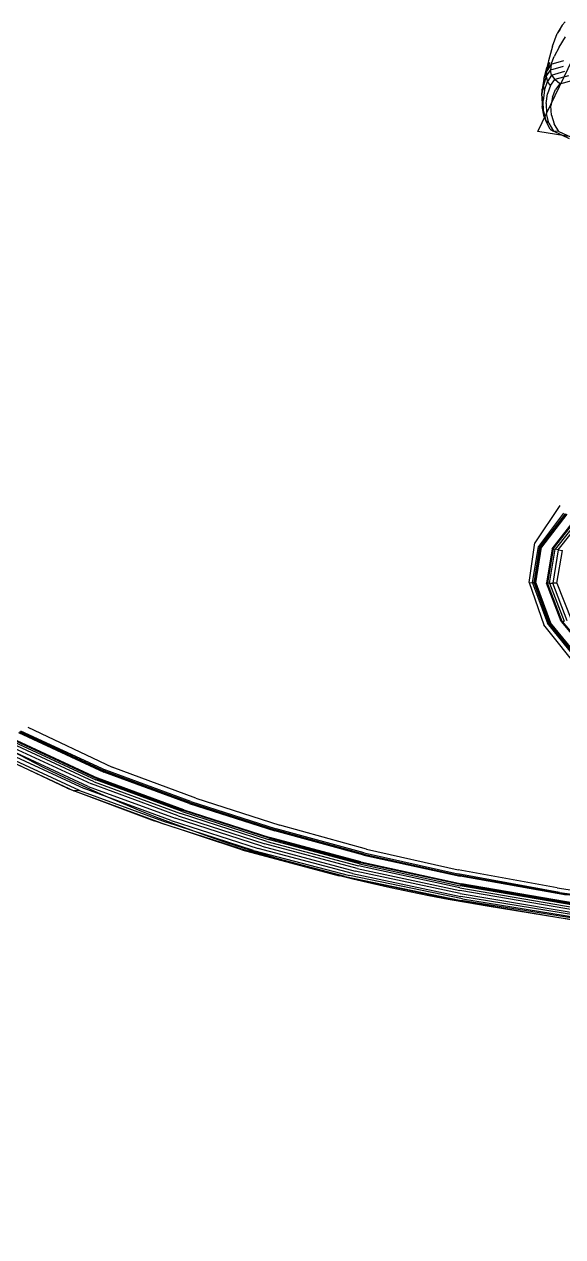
# Model space of a CAD drawing. Extents: x 526875 to 527530, y 3493038 to 3493574.
# Drawn here: x 527120.009 to 527120.599, y 3493321.855 to 3493323.185 of the extents above; entities that cross this region are included whole.
import ezdxf

# ---------------------------------------------------------------- set-up
doc = ezdxf.new("R2010")
doc.units = 0
doc.header["$LTSCALE"] = 2
doc.layers.get('0').update_dxf_attribs({"linetype": 'CONTINUOUS'})
doc.layers.add('L-WATER水景', color=5, linetype='CONTINUOUS')
doc.layers.add('W-_BOLLARD系船栓', color=4, linetype='CONTINUOUS')

# ---------------------------------------------------------------- blocks, each defined once
blk = doc.blocks.new('$matou$00000056')
at = {"color": 0, "linetype": 'Continuous'}
for p, q in [((6033.92, 1860.68, 0), (6120.73, 1833.56, 0)), ((6120.06, 1832.24, 0), (6036.95, 1858.37, 0)), ((6043, 1854.78, 0), (6120.89, 1829.86, 0)), ((6048.63, 1857.74, 0), (6124.83, 1833.02, 0)), ((6059.1, 1831.7, 0), (5989.21, 1851.63, 0)), ((6060.78, 1830.34, 0), (5992.93, 1849.82, 0)), ((6121.28, 1827.18, 0), (6047.12, 1851.24, 0)), ((6049.69, 1847.95, 0), (6121.35, 1824.48, 0)), ((6062.12, 1826.23, 0), (5996.64, 1845.62, 0)), ((6050.9, 1841.18, 0), (6120.17, 1818.28, 0)), ((6121.22, 1822.03, 0), (6051.09, 1845.14, 0)), ((6051.68, 1843.01, 0), (6120.98, 1820.1, 0)), ((6051.71, 1841.2, 0), (6120.56, 1818.4, 0)), ((6120.77, 1818.95, 0), (6051.86, 1841.77, 0)), ((6056.49, 1833.26, 0), (6120.83, 1811.49, 0)), ((6057.9, 1832.56, 0), (6121.32, 1811, 0)), ((6190.67, 1806.85, 0), (6120.73, 1833.56, 0)), ((6124.83, 1833.02, 0), (6194.44, 1805.96, 0)), ((6059.1, 1831.7, 0), (6121.66, 1810.33, 0)), ((6060.78, 1830.34, 0), (6122.11, 1809.26, 0)), ((6062.12, 1826.23, 0), (6121.75, 1805.38, 0)), ((6120.06, 1832.24, 0), (6188.04, 1806.17, 0)), ((6186.13, 1804.47, 0), (6120.89, 1829.86, 0)), ((6121.28, 1827.18, 0), (6184.55, 1802.29, 0)), ((6180.73, 1794.1, 0), (6120.17, 1818.28, 0)), ((6180.91, 1794.27, 0), (6120.56, 1818.4, 0)), ((6120.77, 1818.95, 0), (6181.16, 1794.8, 0)), ((6181.61, 1795.88, 0), (6120.98, 1820.1, 0)), ((6121.22, 1822.03, 0), (6182.31, 1797.69, 0)), ((6183.28, 1799.93, 0), (6121.35, 1824.48, 0)), ((6178.76, 1787.96, 0), (6120.83, 1811.49, 0)), ((6178.77, 1787.58, 0), (6121.32, 1811, 0)), ((6178.68, 1787.02, 0), (6121.66, 1810.33, 0)), ((6176.91, 1782.57, 0), (6121.75, 1805.38, 0)), ((6178.47, 1786.09, 0), (6122.11, 1809.26, 0)), ((6186.13, 1804.47, 0), (6242.83, 1777.61, 0)), ((6245.76, 1779.03, 0), (6188.04, 1806.17, 0)), ((6190.67, 1806.85, 0), (6249.16, 1779.34, 0)), ((6252.9, 1777.97, 0), (6194.44, 1805.96, 0)), ((6181.61, 1795.88, 0), (6236.38, 1769.62, 0)), ((6237.31, 1771.35, 0), (6182.31, 1797.69, 0)), ((6183.28, 1799.93, 0), (6238.65, 1773.46, 0)), ((6240.48, 1775.65, 0), (6184.55, 1802.29, 0)), ((6180.73, 1794.1, 0), (6235.41, 1767.89, 0)), ((6180.91, 1794.27, 0), (6235.53, 1768.06, 0)), ((6235.82, 1768.58, 0), (6181.16, 1794.8, 0)), ((6176.91, 1782.57, 0), (6228.98, 1757.26, 0)), ((6178.47, 1786.09, 0), (6231.45, 1760.39, 0)), ((6178.68, 1787.02, 0), (6231.9, 1761.24, 0)), ((6178.76, 1787.96, 0), (6232.32, 1762.1, 0)), ((6178.77, 1787.58, 0), (6232.16, 1761.76, 0)), ((6290.65, 1744.25, 0), (6238.65, 1773.46, 0)), ((6240.48, 1775.65, 0), (6292.61, 1746.36, 0)), ((6295.08, 1748.26, 0), (6242.83, 1777.61, 0)), ((6245.76, 1779.03, 0), (6298.1, 1749.66, 0)), ((6301.58, 1749.78, 0), (6249.16, 1779.34, 0)), ((6252.9, 1777.97, 0), (6305.45, 1747.85, 0)), ((6287.04, 1738.9, 0), (6235.41, 1767.89, 0)), ((6287.17, 1739.06, 0), (6235.53, 1768.06, 0)), ((6235.82, 1768.58, 0), (6287.49, 1739.56, 0)), ((6288.12, 1740.56, 0), (6236.38, 1769.62, 0)), ((6237.31, 1771.35, 0), (6289.17, 1742.22, 0)), ((6282.58, 1731.69, 0), (6231.45, 1760.39, 0)), ((6283.09, 1732.51, 0), (6231.9, 1761.24, 0)), ((6283.38, 1733, 0), (6232.16, 1761.76, 0)), ((6283.57, 1733.33, 0), (6232.32, 1762.1, 0)), ((6279.35, 1728.94, 0), (6228.98, 1757.26, 0)), ((6290.65, 1744.25, 0), (6342.45, 1711.47, 0)), ((6344.51, 1713.53, 0), (6292.61, 1746.36, 0)), ((6295.08, 1748.26, 0), (6347, 1715.44, 0)), ((6349.9, 1716.95, 0), (6298.1, 1749.66, 0)), ((6301.58, 1749.78, 0), (6353.31, 1716.96, 0)), ((6357.32, 1714.39, 0), (6305.45, 1747.85, 0)), ((6287.04, 1738.9, 0), (6338.46, 1706.37, 0)), ((6287.17, 1739.06, 0), (6338.6, 1706.53, 0)), ((6338.96, 1707, 0), (6287.49, 1739.56, 0)), ((6288.12, 1740.56, 0), (6339.66, 1707.95, 0)), ((6340.83, 1709.52, 0), (6289.17, 1742.22, 0)), ((6282.58, 1731.69, 0), (6333.44, 1699.53, 0)), ((6283.09, 1732.51, 0), (6334.01, 1700.31, 0)), ((6283.38, 1733, 0), (6334.34, 1700.78, 0)), ((6283.57, 1733.33, 0), (6334.55, 1701.09, 0)), ((6279.35, 1728.94, 0), (6329.41, 1697.09, 0)), ((6398.64, 1675.02, 0), (6347, 1715.44, 0)), ((6349.9, 1716.95, 0), (6353.31, 1716.96, 0)), ((6349.9, 1716.95, 0), (6401.33, 1676.68, 0)), ((6404.5, 1676.73, 0), (6353.31, 1716.96, 0)), ((6357.32, 1714.39, 0), (6408.38, 1673.81, 0)), ((6338.96, 1707, 0), (6390.23, 1666.88, 0)), ((6391.01, 1667.76, 0), (6339.66, 1707.95, 0)), ((6340.83, 1709.52, 0), (6392.32, 1669.24, 0)), ((6394.07, 1671.08, 0), (6342.45, 1711.47, 0)), ((6344.51, 1713.53, 0), (6396.2, 1673.08, 0)), ((6384.07, 1659.9, 0), (6333.44, 1699.53, 0)), ((6384.71, 1660.63, 0), (6334.01, 1700.31, 0)), ((6385.09, 1661.07, 0), (6334.34, 1700.78, 0)), ((6385.32, 1661.36, 0), (6334.55, 1701.09, 0)), ((6389.67, 1666.29, 0), (6338.46, 1706.37, 0)), ((6389.83, 1666.44, 0), (6338.6, 1706.53, 0)), ((6379.51, 1657.02, 0), (6329.41, 1697.09, 0)), ((6037.28, 1626.68, 0), (6058.51, 1583.89, 0)), ((6037.68, 1626.8, 0), (6058.93, 1583.93, 0)), ((6038.24, 1626.98, 0), (6059.51, 1584, 0)), ((6039.16, 1627.28, 0), (6060.46, 1584.11, 0)), ((6041.48, 1629.19, 0), (6062.78, 1585.31, 0)), ((6051.35, 1583.04, 0), (6030.38, 1624.4, 0)), ((6030.93, 1624.58, 0), (6051.91, 1583.11, 0)), ((6052.09, 1583.13, 0), (6031.1, 1624.64, 0)), ((6053.63, 1547.97, 0), (6045.81, 1582.29, 0)), ((6048.29, 1582.69, 0), (6056.12, 1547.83, 0)), ((6051.35, 1583.04, 0), (6050.21, 1582.91, 0)), ((6058.06, 1547.64, 0), (6050.21, 1582.91, 0)), ((6051.35, 1583.04, 0), (6051.91, 1583.11, 0)), ((6051.35, 1583.04, 0), (6059.21, 1547.52, 0)), ((6052.09, 1583.13, 0), (6051.91, 1583.11, 0)), ((6059.78, 1547.47, 0), (6051.91, 1583.11, 0)), ((6052.09, 1583.13, 0), (6059.96, 1547.45, 0)), ((6058.51, 1583.89, 0), (6058.53, 1583.89, 0)), ((6066.45, 1546.82, 0), (6058.51, 1583.89, 0)), ((6058.64, 1583.9, 0), (6058.53, 1583.89, 0)), ((6058.64, 1583.9, 0), (6058.93, 1583.93, 0)), ((6059.51, 1584, 0), (6058.93, 1583.93, 0)), ((6066.87, 1546.78, 0), (6058.93, 1583.93, 0)), ((6059.51, 1584, 0), (6060.46, 1584.11, 0)), ((6067.45, 1546.72, 0), (6059.51, 1584, 0)), ((6068.42, 1546.62, 0), (6060.46, 1584.11, 0)), ((6070.41, 1546.23, 0), (6062.78, 1585.31, 0)), ((6053.63, 1547.97, 0), (6049.32, 1518.21, 0)), ((6051.77, 1517.52, 0), (6056.12, 1547.83, 0)), ((6053.63, 1547.97, 0), (6056.12, 1547.83, 0)), ((6058.06, 1547.64, 0), (6053.66, 1516.92, 0)), ((6054.79, 1516.56, 0), (6059.21, 1547.52, 0)), ((6059.78, 1547.47, 0), (6055.35, 1516.38, 0)), ((6055.53, 1516.32, 0), (6059.96, 1547.45, 0)), ((6058.06, 1547.64, 0), (6056.12, 1547.83, 0)), ((6058.06, 1547.64, 0), (6059.21, 1547.52, 0)), ((6059.78, 1547.47, 0), (6059.21, 1547.52, 0)), ((6059.78, 1547.47, 0), (6059.96, 1547.45, 0)), ((6066.45, 1546.82, 0), (6061.89, 1514.33, 0)), ((6066.87, 1546.78, 0), (6062.3, 1514.21, 0)), ((6067.45, 1546.72, 0), (6062.87, 1514.03, 0)), ((6068.42, 1546.62, 0), (6063.82, 1513.73, 0)), ((6070.41, 1546.23, 0), (6065.87, 1510.07, 0)), ((6066.45, 1546.82, 0), (6066.46, 1546.82, 0)), ((6066.57, 1546.81, 0), (6066.46, 1546.82, 0)), ((6066.57, 1546.81, 0), (6066.87, 1546.78, 0)), ((6067.45, 1546.72, 0), (6066.87, 1546.78, 0)), ((6067.45, 1546.72, 0), (6068.42, 1546.62, 0)), ((6070.41, 1546.23, 0), (6068.42, 1546.62, 0)), ((6051.77, 1517.52, 0), (6036.06, 1490.41, 0)), ((6037.85, 1489.45, 0), (6053.66, 1516.92, 0)), ((6054.79, 1516.56, 0), (6038.92, 1488.87, 0)), ((6039.45, 1488.59, 0), (6055.35, 1516.38, 0)), ((6055.53, 1516.32, 0), (6039.62, 1488.49, 0)), ((6051.77, 1517.52, 0), (6049.32, 1518.21, 0)), ((6051.77, 1517.52, 0), (6053.66, 1516.92, 0)), ((6054.79, 1516.56, 0), (6053.66, 1516.92, 0)), ((6054.79, 1516.56, 0), (6055.35, 1516.38, 0)), ((6055.53, 1516.32, 0), (6055.35, 1516.38, 0)), ((6045.64, 1485.28, 0), (6061.89, 1514.33, 0)), ((6046.03, 1485.09, 0), (6062.3, 1514.21, 0)), ((6046.57, 1484.81, 0), (6062.87, 1514.03, 0)), ((6047.47, 1484.33, 0), (6063.82, 1513.73, 0)), ((6049.48, 1477.06, 0), (6065.87, 1510.07, 0)), ((6061.89, 1514.33, 0), (6061.9, 1514.33, 0)), ((6062.01, 1514.29, 0), (6061.9, 1514.33, 0)), ((6062.01, 1514.29, 0), (6062.3, 1514.21, 0)), ((6062.87, 1514.03, 0), (6062.3, 1514.21, 0)), ((6062.87, 1514.03, 0), (6063.82, 1513.73, 0)), ((6039.52, 1135.54, 0), (6030.06, 1143.03, 0)), ((6033.36, 1142.76, 0), (6042.72, 1135.08, 0)), ((6039.52, 1135.54, 0), (6042.72, 1135.08, 0)), ((6039.52, 1135.54, 0), (6042.28, 1128.39, 0)), ((6045.37, 1127.53, 0), (6042.72, 1135.08, 0)), ((6044.69, 1133.22, 0), (6042.72, 1135.08, 0)), ((6044.69, 1133.22, 0), (6047.25, 1125.41, 0)), ((6043.6, 1120.29, 0), (6042.28, 1128.39, 0)), ((6045.37, 1127.53, 0), (6046.58, 1118.75, 0)), ((6045.37, 1127.53, 0), (6047.25, 1125.41, 0)), ((6048.38, 1116.21, 0), (6047.25, 1125.41, 0)), ((6048.07, 1121.41, 0), (6047.25, 1125.41, 0)), ((6043.6, 1120.29, 0), (6043.63, 1111.92, 0)), ((6046.53, 1109.57, 0), (6046.58, 1118.75, 0)), ((6048.07, 1121.41, 0), (6049.1, 1112.08, 0)), ((6048.38, 1116.21, 0), (6048.27, 1106.53, 0)), ((6048.38, 1116.21, 0), (6049.1, 1112.08, 0)), ((6042.54, 1103.95, 0), (6043.63, 1111.92, 0)), ((6046.53, 1109.57, 0), (6045.39, 1100.81, 0)), ((6048.91, 1102.24, 0), (6049.1, 1112.08, 0)), ((6042.54, 1103.95, 0), (6040.5, 1097.08, 0)), ((6047.1, 1097.27, 0), (6048.27, 1106.53, 0)), ((6048.91, 1102.24, 0), (6047.69, 1092.84, 0)), ((6048.91, 1102.24, 0), (6048.27, 1106.53, 0)), ((6048.91, 1102.24, 0), (6048.54, 1096.19, 0)), ((6037.65, 1091.97, 0), (6040.5, 1097.08, 0)), ((6043.35, 1093.28, 0), (6045.39, 1100.81, 0)), ((6047.1, 1097.27, 0), (6045.07, 1089.35, 0)), ((6047.1, 1097.27, 0), (6047.69, 1092.84, 0)), ((6047.18, 1087.02, 0), (6048.54, 1096.19, 0)), ((6037.65, 1091.97, 0), (6029.33, 1089.46, 0)), ((6032.06, 1085.15, 0), (6040.56, 1087.81, 0)), ((6037.65, 1091.97, 0), (6040.56, 1087.81, 0)), ((6043.35, 1093.28, 0), (6040.56, 1087.81, 0)), ((6042.36, 1083.68, 0), (6040.56, 1087.81, 0)), ((6042.36, 1083.68, 0), (6045.07, 1089.35, 0)), ((6043.35, 1093.28, 0), (6045.07, 1089.35, 0)), ((6047.18, 1087.02, 0), (6045.03, 1079.22, 0)), ((6045.64, 1084.82, 0), (6045.07, 1089.35, 0)), ((6047.18, 1087.02, 0), (6045.58, 1079.31, 0)), ((6045.64, 1084.82, 0), (6047.69, 1092.84, 0)), ((6047.18, 1087.02, 0), (6047.69, 1092.84, 0)), ((6042.36, 1083.68, 0), (6034.12, 1080.89, 0)), ((6035.09, 1076.31, 0), (6042.96, 1079.13, 0)), ((6042.31, 1073.73, 0), (6045.03, 1079.22, 0)), ((6042.31, 1073.73, 0), (6042.96, 1079.13, 0)), ((6042.36, 1083.68, 0), (6042.96, 1079.13, 0)), ((6045.64, 1084.82, 0), (6042.96, 1079.13, 0)), ((6043.2, 1072.08, 0), (6045.03, 1079.22, 0)), ((6045.64, 1084.82, 0), (6045.03, 1079.22, 0)), ((6045.58, 1079.31, 0), (6045.03, 1076.64, 0)), ((6042.31, 1073.73, 0), (6034.57, 1071.04, 0)), ((6042.31, 1073.73, 0), (6040.34, 1067.03, 0)), ((6043.82, 1070.68, 0), (6045.03, 1076.64, 0)), ((6036.98, 1058.59, 0), (6040.34, 1067.03, 0)), ((6041.04, 1057.24, 0), (6043.82, 1070.68, 0)), ((6036.98, 1058.59, 0), (6032.9, 1049.52, 0)), ((6041.04, 1057.24, 0), (6037.9, 1045.95, 0)), ((6034.49, 1038.66, 0), (6037.9, 1045.95, 0)), ((6035.76, 1042.15, 0), (6037.9, 1045.95, 0)), ((6034.49, 1038.66, 0), (6032.62, 1035.72, 0))]:
    blk.add_line(p, q, dxfattribs=at)
at = {"layer": 'W-_BOLLARD系船栓', "elevation": 0}
blk.add_lwpolyline([(-6727.01, -15.08, 0.047361), (-6712.22, -120.4, 0.071059), (-6549.69, -364.15, 0.106743), (-4524.57, -1531.01, 0.083644), (-2645.55, -1972.48, -0.010282), (5565.87, -2012.73, -0.041262), (6105.07, -1863.2, 0.304271), (6623.1, -1179.78, 0.082265), (6714.73, -654.33), (6727.01, 59.7), (6714.73, 773.74, 0.082265), (6623.1, 1299.19, 0.256696), (6105.07, 1839.57, 0.028009), (5545.43, 1985.11, 0.02503), (-2645.55, 1949.01, 0.085737), (-4525.67, 1505.86, 0.098082), (-6474.2, 408.49, 0.055987), (-6646.53, 216.4, 0.167612), (-6727.01, -15.08)], format="xyb", dxfattribs=at)
at = {"layer": 'W-_BOLLARD系船栓'}
blk.add_polyline3d([(-2711.74, 1595.35, 0), (-580.98, 1668.75, 0), (5128.71, 1617.19, 0), (5128.71, 1466.4, 0), (5395.89, 1370.56, 0), (5631.82, 1265.52, 0), (6052.28, 1134.8, 0), (6009.49, 1015.09, 0), (6009.49, -1053.2, 0), (6055.77, -1174.94, 0), (5587.49, -1300.49, 0), (5130.64, -1486.91, 0), (5088.76, -1650.51, 0), (-2711.47, -1650.51, 0)], dxfattribs=at)

msp = doc.modelspace()

# ---------------------------------------------------------------- linework, layer by layer
at = {"layer": 'L-WATER水景', "lineweight": 5}
msp.add_circle((527117.3841, 3493306.0291), 19, dxfattribs=at)

# ---------------------------------------------------------------- block references
at = {"layer": 'L-WATER水景', "color": 8, "lineweight": 0, "xscale": 0.0018, "yscale": 0.0012, "zscale": 0.001291236534000011, "rotation": 182.6690366972091}
msp.add_blockref('$matou$00000056', (527131.3911, 3493324.9344), dxfattribs=at)

doc.saveas('drawing.dxf')
